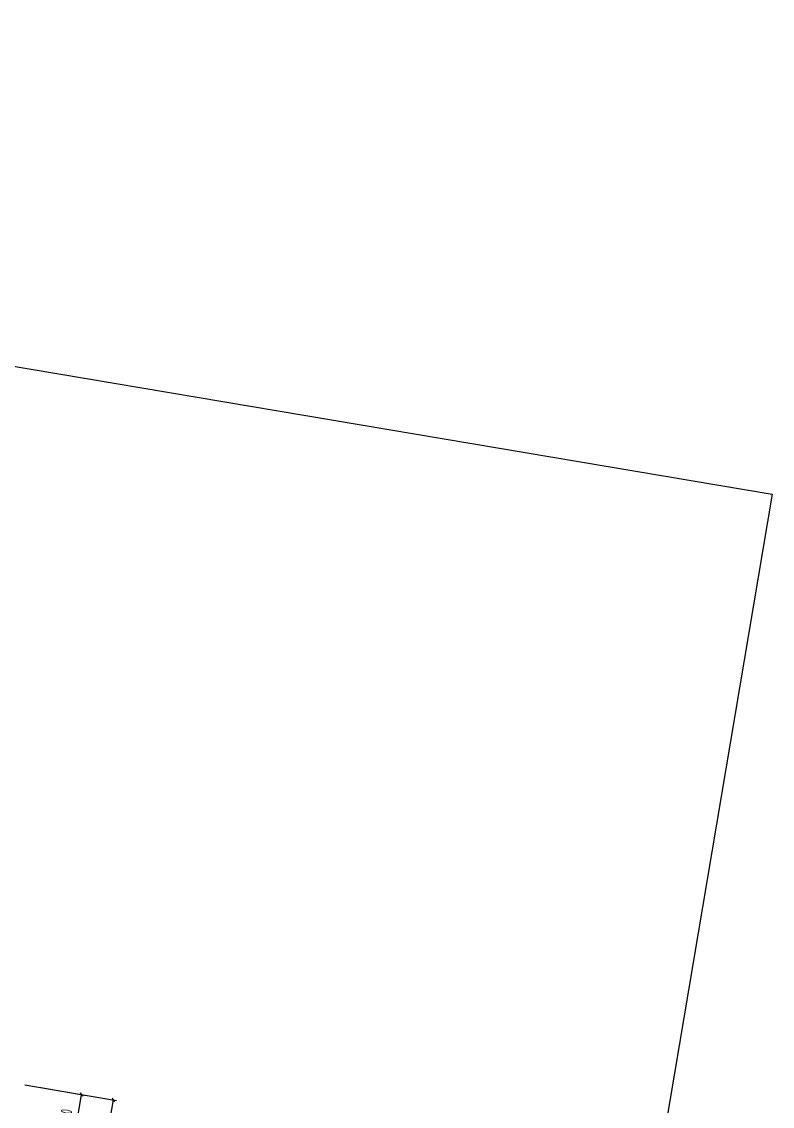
# Model space of a CAD drawing. Extents: x 12199666 to 24617114, y 1197707 to 2548648.
# Drawn here: x 12333389 to 12356761, y 1283348 to 1317118 of the extents above; entities that cross this region are included whole.
import ezdxf

# ---------------------------------------------------------------- set-up
doc = ezdxf.new("R2010")
doc.units = 0
doc.header["$LTSCALE"] = 10
doc.header["$MEASUREMENT"] = 0
for name, color, linetype in [('TX-CORE-T1-F10$0$BALCONY', 6, 'Continuous'), ('TX-CORE-T1-F11$0$BALCONY', 6, 'Continuous'), ('TX-GRID-T1$0$A-DIMS-100', 1, 'Continuous')]:
    doc.layers.add(name, color=color, linetype=linetype)
doc.styles.add('TX-GRID-T1$0$XD2008', font='xd-hzs.shx', dxfattribs={"width": 0.7, "bigfont": 'xd-hztxt.shx'})
doc.dimstyles.new('TX-GRID-T1$0$XD100$0', dxfattribs={"dimscale": 100, "dimtxt": 3.5, "dimasz": 1, "dimexe": 1, "dimexo": 2, "dimgap": 0.5, "dimtad": 1, "dimdec": 0, "dimdsep": 46, "dimtxsty": 'TX-GRID-T1$0$XD2008', "dimblk1": 'TX-GRID-T1$0$_ArchTick', "dimblk2": 'TX-GRID-T1$0$_ArchTick', "dimsah": 1, "dimcen": 2.5, "dimclrt": 4, "dimaunit": 1, "dimadec": 0, "dimazin": 0, "dimtfac": 1, "dimtdec": 0, "dimtix": 1, "dimtmove": 2, "dimatfit": 3, "dimfxl": 0, "dimtolj": 1, "dimtzin": 0, "dimarcsym": 0})

# ---------------------------------------------------------------- blocks, each defined once
blk = doc.blocks.new('TX-GRID-T1$0$_ArchTick')
at = {"color": 0, "linetype": 'ByBlock', "const_width": 0.4}
blk.add_lwpolyline([(-0.5, -0.5), (0.5, 0.5)], dxfattribs=at)
blk = doc.blocks.new('*D28')
at = {"layer": 'TX-GRID-T1$0$A-DIMS-100', "color": 0, "lineweight": -2, "transparency": 16777216}
for p, q in [((12333484, 1284014), (12336344, 1283531)), ((12329558, 1243908), (12336245, 1283548)), ((12326797, 1244374), (12329656, 1243891))]:
    blk.add_line(p, q, dxfattribs=at)
at = {"layer": 'TX-GRID-T1$0$A-DIMS-100', "color": 0, "lineweight": -2, "transparency": 16777216, "xscale": 100, "yscale": 100, "zscale": 100}
for p, rotation in [((12336245, 1283548), 80.42361603490733), ((12329558, 1243908), 260.4236160349074)]:
    blk.add_blockref('TX-GRID-T1$0$_ArchTick', p, dxfattribs=dict(at, rotation=rotation))
at = {"layer": 'TX-GRID-T1$0$A-DIMS-100', "color": 4, "transparency": 16777216, "insert": (12332680, 1263765), "char_height": 350, "attachment_point": 5, "rotation": 80.4236, "style": 'TX-GRID-T1$0$XD2008'}
blk.add_mtext('\\A1;40200', dxfattribs=at)
blk = doc.blocks.new('*D35')
at = {"layer": 'TX-GRID-T1$0$A-DIMS-100', "color": 0, "lineweight": -2, "transparency": 16777216}
for p, q in [((12333986, 1283929), (12335353, 1283698)), ((12334988, 1282137), (12335255, 1283715)), ((12333720, 1282351), (12335087, 1282121))]:
    blk.add_line(p, q, dxfattribs=at)
at = {"layer": 'TX-GRID-T1$0$A-DIMS-100', "color": 0, "lineweight": -2, "transparency": 16777216, "xscale": 100, "yscale": 100, "zscale": 100}
for p, rotation in [((12335255, 1283715), 80.42361603489813), ((12334988, 1282137), 260.4236160348981)]:
    blk.add_blockref('TX-GRID-T1$0$_ArchTick', p, dxfattribs=dict(at, rotation=rotation))
at = {"layer": 'TX-GRID-T1$0$A-DIMS-100', "color": 4, "transparency": 16777216, "insert": (12334752, 1282989), "char_height": 350, "attachment_point": 5, "rotation": 80.4236, "style": 'TX-GRID-T1$0$XD2008'}
blk.add_mtext('\\A1;1600', dxfattribs=at)
blk = doc.blocks.new('TX-CORE-T1-F10')
at = {"layer": 'TX-CORE-T1-F10$0$BALCONY'}
blk.add_lwpolyline([(12269560, 1317118), (12356761, 1302406), (12342872, 1220084), (12255672, 1234796)], close=True, dxfattribs=at)
blk = doc.blocks.new('TX-CORE-T1-F11')
at = {"layer": 'TX-CORE-T1-F11$0$BALCONY'}
blk.add_lwpolyline([(12269560, 1317118), (12356761, 1302406), (12342872, 1220084), (12255672, 1234796)], close=True, dxfattribs=at)
blk = doc.blocks.new('TX-PLAN-T1-F11')
blk.add_blockref('TX-CORE-T1-F11', (0, 0))
blk = doc.blocks.new('TX-GRID-T1')
at = {"layer": 'TX-GRID-T1$0$A-DIMS-100'}
dim = blk.add_aligned_dim(p1=(12326599.3, 1244407.1), p2=(12333287.1, 1284046.9), distance=-3000, dimstyle='TX-GRID-T1$0$XD100$0', dxfattribs=at)
dim.commit()
dim.dimension.update_dxf_attribs({"geometry": '*D28', "text_midpoint": (12332679.5, 1263765.4)})
dim = blk.add_linear_dim(base=(12335254.5, 1283715), p1=(12333522.7, 1282384.6), p2=(12333788.9, 1283962.3), angle=80.42362, dimstyle='TX-GRID-T1$0$XD100$0', dxfattribs=at)
dim.commit()
dim.dimension.update_dxf_attribs({"geometry": '*D35', "text_midpoint": (12334751.7, 1282988.5), "dimtype": 129})

msp = doc.modelspace()

# ---------------------------------------------------------------- block references
for name in ['TX-PLAN-T1-F11', 'TX-CORE-T1-F10', 'TX-GRID-T1']:
    msp.add_blockref(name, (0, 0))

doc.saveas('drawing.dxf')
